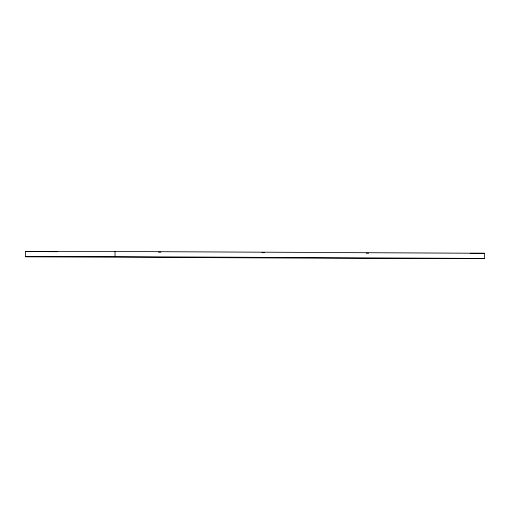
<?xml version="1.0" encoding="UTF-8"?>
<svg xmlns="http://www.w3.org/2000/svg" width="510" height="510" viewBox="0 0 510 510"><rect width="100%" height="100%" fill="white"/><g stroke="black" fill="none" stroke-linecap="round" stroke-linejoin="round"><path stroke-width="0.76" d="M25.5 256.715L25.506 251.532L115.03 251.468L484.5 253.285L484.494 258.468L394.969 258.532L25.5 256.715L115.024 256.657L484.494 258.468M115.024 256.657L115.03 251.468M470.239 253.298L484.5 253.285M25.506 251.532L57.356 251.685M158.482 252.182L160.873 252.195M262 252.692L264.384 252.705M366.308 253.202L368.698 253.215"/></g></svg>
